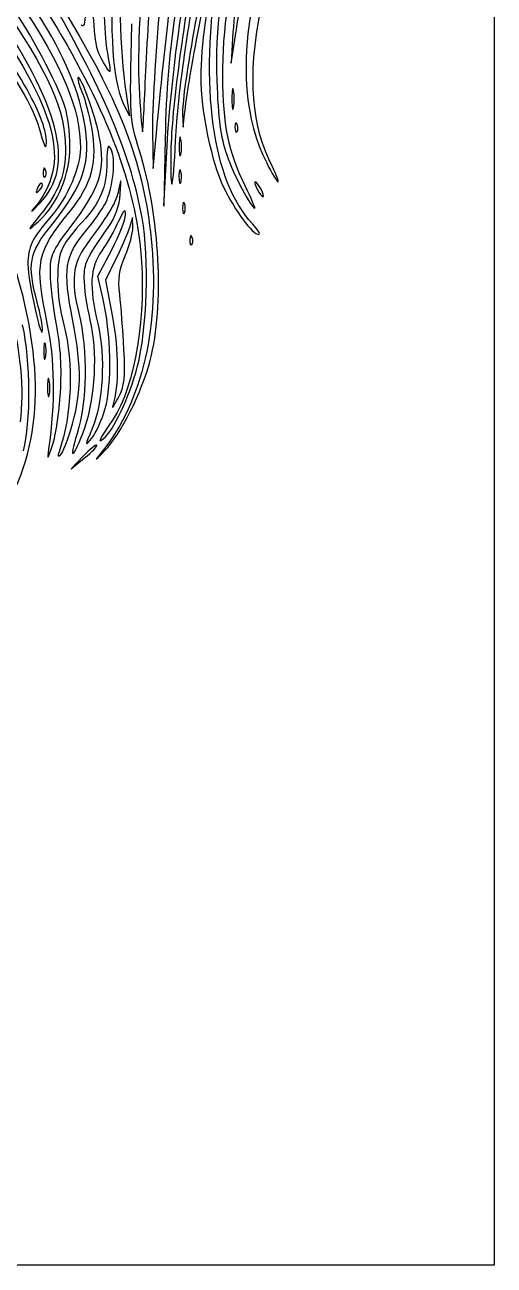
# Model space of a CAD drawing. Extents: x 0 to 150, y -1 to 211.
# Drawn here: x 116.5 to 149.5, y -0.5 to 86.7 of the extents above; entities that cross this region are included whole.
import ezdxf

# ---------------------------------------------------------------- set-up
doc = ezdxf.new("R2010")
doc.units = 0
doc.layers.get('0').update_dxf_attribs({"linetype": 'CONTINUOUS'})

msp = doc.modelspace()

# ---------------------------------------------------------------- linework, layer by layer
at = {"color": 7}
for points in [[(0.316703, 105.180175), (0.316703, 210.881214), (74.929204, 210.881214), (149.541704, 210.881214), (149.541704, 105.180175), (149.541704, -0.520867), (74.929204, -0.520867), (0.316703, -0.520867)], [(125.036236, 83.484342)], [(131.207595, 82.095279)], [(131.466183, 79.697493)], [(127.503838, 78.652611)], [(117.972433, 76.522501)], [(127.50007, 76.40171)], [(133.935404, 76.729405)], [(117.740605, 75.55385)], [(132.039061, 75.348412)], [(133.137537, 75.149975)], [(127.756515, 74.157787)], [(132.554012, 72.702579)], [(128.291183, 71.760001)], [(117.974089, 64.235904)], [(123.497964, 63.905175)], [(118.243421, 61.719277)], [(119.029991, 60.862467)], [(122.183922, 59.72416)], [(119.739611, 58.156594)], [(120.734029, 58.364353)], [(121.578521, 57.144732)]]:
    msp.add_lwpolyline(points, close=True, dxfattribs=at)
for points in [[(131.165523, 86.190778), (131.034134, 84.013508), (131.406027, 86.411099)], [(123.735809, 81.235383), (123.881997, 80.309342), (123.450189, 81.235383)], [(127.623631, 80.45051), (127.665972, 79.515592), (127.76468, 80.441633)], [(125.502636, 79.201534), (125.540648, 76.605175), (125.776075, 79.118717)], [(126.394244, 78.721842), (126.303556, 73.959342), (126.525906, 78.192675)], [(124.118963, 72.459924), (124.096208, 73.165592), (123.881377, 72.453415)], [(122.012427, 67.523831), (121.659338, 69.02582), (122.635939, 70.89009)], [(122.937394, 70.250918), (122.208248, 68.760594), (122.685048, 66.161968)], [(120.627495, 56.370186), (119.776079, 55.476915), (120.727105, 56.251462)]]:
    msp.add_lwpolyline(points, dxfattribs=at)
for points in [[(136.861143, 109.44089), (131.66376, 97.169383), (129.78434, 89.849148), (130.027153, 82.822891)], [(130.449934, 83.087475), (130.42673, 89.603427), (132.314786, 96.513288), (137.390301, 108.487475)], [(133.935404, 76.729405), (131.050527, 82.384228), (132.625018, 90.38281), (139.999006, 107.533199)], [(139.357608, 107.09992), (132.226248, 92.178084), (130.463496, 83.062217), (133.536664, 76.997613)], [(131.406027, 86.411099), (132.2505, 91.855398), (133.609244, 95.874271), (137.992411, 105.892214)], [(137.114971, 105.312467), (133.384615, 96.616742), (131.412112, 90.277061), (131.165523, 86.190778)], [(113.163718, 103.328092), (114.055491, 98.054499), (115.952193, 93.459583), (120.345721, 85.929123)], [(130.352379, 96.034318), (128.655056, 88.061636), (127.561713, 81.817594), (127.623631, 80.45051)], [(127.76468, 80.441633), (128.029189, 82.923192), (129.032661, 88.175558), (130.595426, 95.2583)], [(125.083864, 94.335505), (124.556618, 87.450451), (124.429494, 84.28491), (124.581494, 81.825878)], [(127.134493, 78.58955), (127.304263, 81.950676), (127.908981, 86.170746), (129.325944, 93.882768)], [(121.947197, 84.278092), (121.395858, 85.277889), (121.355675, 85.74618), (121.220675, 92.744758)], [(128.770565, 93.133587), (127.393393, 84.911023), (126.787537, 80.070571), (126.787537, 77.290303)], [(122.017758, 92.232774), (122.008339, 89.167385), (122.124512, 85.944967), (122.275896, 85.071842)], [(123.450189, 81.235383), (122.739338, 82.759849), (122.533339, 85.792358), (122.704302, 92.215592)], [(123.365805, 92.228276), (123.087966, 88.280309), (123.213789, 84.542146), (123.735809, 81.235383)], [(120.768282, 91.349933), (120.823318, 87.106278), (120.776537, 86.329578), (120.489427, 86.719725)], [(125.036236, 83.484342), (125.131071, 85.812675), (125.38428, 89.205956), (125.598925, 91.024967)], [(132.554012, 72.702579), (129.707344, 75.737257), (128.819045, 82.244708), (130.088412, 90.764931)], [(124.776616, 73.139906), (123.921054, 77.856784), (121.752167, 82.849019), (117.435336, 90.037682)], [(129.8429, 90.374597), (129.37967, 88.787121), (128.905968, 85.09095), (128.90495, 83.055987)], [(118.038875, 78.39637), (118.078827, 80.0779), (116.376921, 83.143384), (111.835594, 89.569758)], [(113.414048, 88.365724), (118.911203, 80.536354), (119.823971, 76.995795), (117.166186, 73.81144)], [(117.586157, 74.168188), (120.091483, 76.797461), (119.080857, 80.780401), (113.946726, 88.511425)], [(114.696245, 88.4476), (118.232372, 83.331211), (119.379204, 80.775217), (119.379204, 78.010464)], [(119.362294, 80.906882), (118.793808, 82.659754), (116.97149, 86.063093), (115.219604, 88.643717)], [(116.127967, 88.360472), (119.194665, 83.789634), (120.441178, 80.797564), (120.434952, 78.022193)], [(126.018671, 88.197367), (125.713942, 84.677655), (125.481726, 80.62953), (125.502636, 79.201534)], [(127.181938, 88.11455), (126.684257, 84.808433), (126.459001, 82.12242), (126.394244, 78.721842)], [(120.697898, 79.945458), (120.257604, 82.387567), (119.037063, 85.120324), (117.10497, 87.989913)], [(118.048823, 87.717675), (122.156588, 81.008588), (124.139862, 75.967582), (124.657961, 70.918816)], [(125.776075, 79.118717), (125.905559, 80.501165), (126.305172, 84.316046), (126.664104, 87.596234)], [(126.525906, 78.192675), (126.648202, 80.521008), (127.123111, 84.86679), (127.581263, 87.849967)], [(113.212962, 86.71061), (115.777148, 83.258038), (117.158228, 80.885099), (117.631535, 79.118717)], [(124.564349, 77.929163), (123.900446, 80.030333), (123.896443, 80.099673), (124.052661, 86.792705)], [(120.345721, 85.929123), (123.61677, 80.322576), (125.006918, 76.306606), (125.452566, 71.176068)], [(122.275896, 85.071842), (122.630422, 83.027065), (122.633277, 83.033957), (121.947197, 84.278092)], [(120.267182, 83.005308), (120.211538, 82.949661), (120.335683, 82.498041), (120.543063, 82.001709)], [(121.761888, 78.870344), (121.490745, 80.324097), (120.45401, 83.192133), (120.267182, 83.005308)], [(124.80662, 79.180044), (124.838074, 79.219076), (124.941401, 81.156008), (125.036236, 83.484342)], [(128.90495, 83.055987), (128.903627, 80.680113), (129.650024, 77.043455), (130.496672, 75.299316)], [(132.039061, 75.348412), (130.864914, 77.7504), (130.461959, 79.712799), (130.449934, 83.087475)], [(130.027153, 82.822891), (130.121943, 80.080048), (130.284575, 78.86237), (130.72785, 77.576545)], [(131.207595, 82.095279), (131.144531, 82.422701), (131.092932, 82.15481), (131.092932, 81.499967)], [(131.207595, 80.904654), (131.270661, 81.232076), (131.270661, 81.767857), (131.207595, 82.095279)], [(120.543063, 82.001709), (120.750444, 81.50538), (121.051926, 80.372416), (121.213023, 79.484016)], [(124.581494, 81.825878), (124.67386, 80.331641), (124.775166, 79.141016), (124.80662, 79.180044)], [(131.092932, 81.499967), (131.092932, 80.845123), (131.144531, 80.577232), (131.207595, 80.904654)], [(119.693304, 78.192215), (119.687827, 79.140804), (119.538877, 80.362406), (119.362294, 80.906882)], [(118.344863, 72.552756), (120.719562, 75.499145), (121.217486, 77.063518), (120.697898, 79.945458)], [(121.213023, 79.484016), (121.64472, 77.103354), (121.225987, 75.487924), (119.689364, 73.606051)], [(131.306342, 79.537639), (131.29486, 79.258726), (131.357389, 79.102455), (131.445307, 79.190374)], [(131.466193, 79.697493), (131.381733, 79.908559), (131.319037, 79.845866), (131.306342, 79.537639)], [(131.445307, 79.190374), (131.533225, 79.278292), (131.542623, 79.506498), (131.466183, 79.697493)], [(117.631535, 79.118717), (117.901686, 78.110517), (118.02681, 77.888626), (118.038875, 78.39637)], [(119.64521, 72.373723), (121.840408, 75.273982), (122.217048, 76.429981), (121.761888, 78.870344)], [(126.787537, 77.290303), (126.787537, 74.44136), (126.957024, 75.076037), (127.134493, 78.58955)], [(127.503833, 78.652611), (127.440547, 78.981729), (127.386363, 78.774758), (127.383426, 78.192675)], [(127.498494, 77.594277), (127.564716, 77.847243), (127.567119, 78.323493), (127.503838, 78.652611)], [(116.210567, 58.790673), (116.837248, 63.209342), (115.066919, 70.290798), (111.306316, 78.408056)], [(117.480538, 72.892946), (118.868727, 74.163769), (119.70499, 76.166504), (119.693304, 78.192215)], [(119.379204, 78.010464), (119.379204, 76.164858), (118.951655, 75.037553), (117.612988, 73.353538)], [(120.434952, 78.022193), (120.431962, 76.688109), (119.536972, 74.599639), (118.402989, 73.28058)], [(122.187621, 74.150212), (122.723227, 75.185961), (122.953748, 77.341577), (122.594963, 77.959275)], [(122.594963, 77.959275), (122.358872, 78.365736), (122.304233, 78.200406), (122.297666, 77.059697)], [(125.338205, 63.111425), (126.363704, 66.992489), (126.035734, 73.272404), (124.564349, 77.929163)], [(127.383426, 78.192675), (127.380489, 77.610592), (127.432271, 77.341312), (127.498494, 77.594277)], [(122.297666, 77.059697), (122.287612, 75.311818), (121.817022, 74.165738), (120.573946, 72.861659)], [(130.72785, 77.576545), (131.223414, 76.139043), (132.438772, 73.827058), (132.698871, 73.827058)], [(133.536664, 76.997613), (133.90413, 76.272454), (134.264731, 75.679141), (134.337996, 75.679141)], [(117.812592, 76.362647), (117.80111, 76.083734), (117.863639, 75.927463), (117.951557, 76.015382)], [(117.972443, 76.522501), (117.887983, 76.733567), (117.825287, 76.670874), (117.812592, 76.362647)], [(117.951557, 76.015382), (118.039475, 76.1033), (118.048873, 76.331506), (117.972433, 76.522501)], [(123.238069, 74.814396), (123.3228, 75.991821), (123.314759, 76.010667), (123.117586, 75.096822)], [(127.368284, 76.076016), (127.362887, 75.639454), (127.417777, 75.42883), (127.490254, 75.60796)], [(127.500057, 76.40171), (127.432975, 76.659142), (127.373676, 76.512579), (127.368284, 76.076016)], [(127.490254, 75.60796), (127.562729, 75.787091), (127.56714, 76.144279), (127.50007, 76.40171)], [(134.337996, 75.679141), (134.411262, 75.679141), (134.230097, 76.151761), (133.935404, 76.729405)], [(117.411839, 75.227532), (117.268255, 74.850448), (117.298645, 74.820058), (117.559952, 75.079418)], [(117.740605, 75.55385), (117.659142, 75.635313), (117.511198, 75.488469), (117.411839, 75.227532)], [(117.559952, 75.079418), (117.740774, 75.258896), (117.822067, 75.472388), (117.740605, 75.55385)], [(123.117586, 75.096822), (122.922239, 74.191447), (122.601403, 73.646615), (120.833327, 71.217795)], [(130.496672, 75.299316), (131.316759, 73.609888), (132.535978, 71.974975), (132.975763, 71.974975)], [(132.698871, 73.827058), (132.744993, 73.827058), (132.44808, 74.511667), (132.039061, 75.348412)], [(132.722043, 75.679141), (132.649283, 75.679141), (132.717201, 75.441016), (132.872954, 75.149975)], [(133.137537, 75.149975), (132.981777, 75.441016), (132.794804, 75.679141), (132.722043, 75.679141)], [(132.872954, 75.149975), (133.028714, 74.858933), (133.215687, 74.620808), (133.288447, 74.620808)], [(133.288447, 74.620808), (133.361208, 74.620808), (133.293289, 74.858933), (133.137537, 75.149975)], [(117.166186, 73.81144), (116.855378, 73.439052), (117.044364, 73.599588), (117.586157, 74.168188)], [(122.38772, 72.464308), (122.901557, 73.200652), (123.176652, 73.960924), (123.238069, 74.814396)], [(127.756515, 74.157787), (127.683117, 74.339688), (127.623062, 74.19086), (127.623062, 73.827058)], [(127.756515, 73.496329), (127.829913, 73.67823), (127.829913, 73.975886), (127.756515, 74.157787)], [(117.612988, 73.353538), (116.647891, 72.139469), (116.64447, 72.127565), (117.480538, 72.892946)], [(118.402989, 73.28058), (116.999221, 71.647701), (116.733034, 71.099603), (116.74448, 69.865573)], [(119.689364, 73.606051), (117.318973, 70.703051), (117.177325, 70.009499), (118.081462, 65.733261)], [(120.85542, 72.264693), (121.370945, 72.881736), (121.970435, 73.73022), (122.187621, 74.150212)], [(122.635939, 70.89009), (123.173067, 71.915441), (123.609923, 73.025482), (123.606727, 73.356851)], [(123.606727, 73.356851), (123.602229, 73.822444), (123.491088, 73.718864), (123.117568, 72.901008)], [(127.623062, 73.827058), (127.623062, 73.463256), (127.683117, 73.314428), (127.756515, 73.496329)], [(117.394829, 67.212467), (116.682136, 69.867695), (116.824141, 70.665927), (118.344863, 72.552756)], [(120.573946, 72.861659), (120.03972, 72.301219), (119.427053, 71.509099), (119.212466, 71.101397)], [(120.703512, 68.88253), (120.704835, 69.966425), (120.829305, 70.231045), (122.38772, 72.464308)], [(123.117568, 72.901008), (122.851725, 72.318925), (122.31856, 71.379575), (121.932753, 70.813565)], [(123.881377, 72.453415), (123.763217, 72.061718), (123.338426, 71.070594), (122.937394, 70.250918)], [(123.589087, 70.475549), (123.893027, 71.178835), (124.13147, 72.071804), (124.118963, 72.459924)], [(124.431967, 62.628687), (125.137481, 65.317119), (125.299465, 70.257334), (124.776616, 73.139906)], [(132.975763, 71.974975), (133.119191, 71.974975), (132.929402, 72.302396), (132.554012, 72.702579)], [(115.402958, 53.173111), (117.974811, 58.011658), (117.886398, 64.050992), (115.13089, 71.757961)], [(118.32087, 69.269594), (118.32087, 70.485677), (118.456146, 70.802751), (119.64521, 72.373723)], [(119.897565, 65.889063), (119.18369, 69.555603), (119.313407, 70.419026), (120.85542, 72.264693)], [(128.131342, 71.600147), (128.11986, 71.321234), (128.182389, 71.164963), (128.270307, 71.252882)], [(128.291193, 71.760001), (128.206733, 71.971067), (128.144037, 71.908374), (128.131342, 71.600147)], [(128.270307, 71.252882), (128.358225, 71.3408), (128.367623, 71.569006), (128.291183, 71.760001)], [(119.212466, 71.101397), (118.687321, 70.103656), (118.708329, 67.694797), (119.260337, 65.612436)], [(120.833327, 71.217795), (119.883055, 69.912394), (119.757888, 68.756429), (120.316011, 66.440145)], [(121.932753, 70.813565), (121.099636, 69.591312), (121.032476, 68.354673), (121.655451, 65.70753)], [(125.452566, 71.176068), (125.982873, 65.070852), (124.649143, 59.833751), (121.676544, 56.34894)], [(124.657961, 70.918816), (125.115624, 66.459013), (124.280824, 61.256847), (122.742642, 58.98325)], [(116.74448, 69.865573), (116.755566, 68.670726), (117.738078, 64.223744), (117.769087, 65.228092)], [(123.20129, 67.741633), (123.070951, 68.892409), (123.152077, 69.464351), (123.589087, 70.475549)], [(118.749413, 65.645586), (118.513714, 66.893853), (118.32087, 68.524657), (118.32087, 69.269594)], [(121.126284, 65.972113), (120.892993, 66.963409), (120.702747, 68.273097), (120.703512, 68.88253)], [(117.769087, 65.228092), (117.778083, 65.519133), (117.609654, 66.412102), (117.394829, 67.212467)], [(122.183922, 59.72416), (122.668512, 61.391091), (122.587451, 65.077753), (122.012427, 67.523831)], [(123.497967, 63.905175), (123.425445, 65.214862), (123.291939, 66.941269), (123.20129, 67.741633)], [(120.316011, 66.440145), (120.960915, 63.763702), (120.916102, 60.227501), (120.208818, 57.981649)], [(116.348462, 65.624967), (116.91601, 62.999517), (116.940473, 58.799468), (116.400091, 56.761425)], [(118.081462, 65.733261), (118.620656, 63.183077), (118.661553, 60.135521), (118.200091, 56.893717)], [(119.029991, 60.862467), (119.133744, 62.624983), (119.049914, 64.054138), (118.749413, 65.645586)], [(119.260337, 65.612436), (119.981054, 62.893636), (119.847625, 59.29888), (118.928735, 56.678729)], [(119.739611, 58.156594), (120.522323, 60.830169), (120.556528, 62.504561), (119.897565, 65.889063)], [(120.734029, 58.364353), (121.498611, 60.523559), (121.66214, 63.695167), (121.126284, 65.972113)], [(121.655451, 65.70753), (122.207515, 63.361708), (122.035911, 60.119805), (121.264791, 58.327253)], [(122.685048, 66.161968), (123.133093, 63.720049), (123.141274, 61.36323), (122.706664, 59.936425)], [(117.974089, 64.235904), (117.907538, 64.490566), (117.853087, 64.282206), (117.853087, 63.772883)], [(117.853087, 63.772883), (117.853087, 63.26356), (117.907538, 63.055201), (117.974089, 63.309862)], [(117.974089, 63.309862), (118.040637, 63.564524), (118.040637, 63.981243), (117.974089, 64.235904)], [(123.087651, 60.465592), (123.553191, 61.374332), (123.611188, 61.860507), (123.497964, 63.905175)], [(122.129148, 56.745815), (123.305618, 57.972296), (124.723401, 60.784663), (125.338205, 63.111425)], [(118.243416, 61.719277), (118.18013, 62.048395), (118.125946, 61.841425), (118.12301, 61.259342)], [(122.062007, 57.616759), (122.783338, 58.200375), (123.876586, 60.512346), (124.431967, 62.628687)], [(118.12301, 61.259342), (118.120073, 60.677258), (118.171854, 60.407979), (118.238077, 60.660944)], [(118.238077, 60.660944), (118.304299, 60.91391), (118.306702, 61.39016), (118.243421, 61.719277)], [(118.475149, 57.1583), (118.698931, 57.813144), (118.94861, 59.480019), (119.029991, 60.862467)], [(122.706664, 59.936425), (122.618011, 59.645383), (122.789455, 59.883508), (123.087651, 60.465592)], [(121.234502, 57.652809), (121.525715, 57.99755), (121.952954, 58.929659), (122.183922, 59.72416)], [(122.742642, 58.98325), (121.699459, 57.441314), (121.601106, 57.24385), (122.062007, 57.616759)], [(119.051657, 56.496842), (119.205386, 56.642362), (119.514964, 57.389252), (119.739611, 58.156594)], [(120.208818, 57.981649), (119.553175, 55.899775), (119.968468, 56.202387), (120.734029, 58.364353)], [(121.264791, 58.327253), (120.724231, 57.070657), (120.723192, 57.047516), (121.234502, 57.652809)], [(118.200091, 56.893717), (118.081406, 56.059959), (118.108817, 56.086325), (118.475149, 57.1583)], [(121.578521, 57.144732), (121.523736, 57.210029), (121.095773, 56.861482), (120.627495, 56.370186)], [(120.727105, 56.251462), (121.25017, 56.677462), (121.633308, 57.079433), (121.578521, 57.144732)], [(121.676544, 56.34894), (121.358893, 55.976552), (121.562564, 56.155146), (122.129148, 56.745815)], [(118.928735, 56.678729), (118.820949, 56.371392), (118.859258, 56.31471), (119.051657, 56.496842)]]:
    msp.add_open_spline(points, degree=3, dxfattribs=at)

doc.saveas('drawing.dxf')
